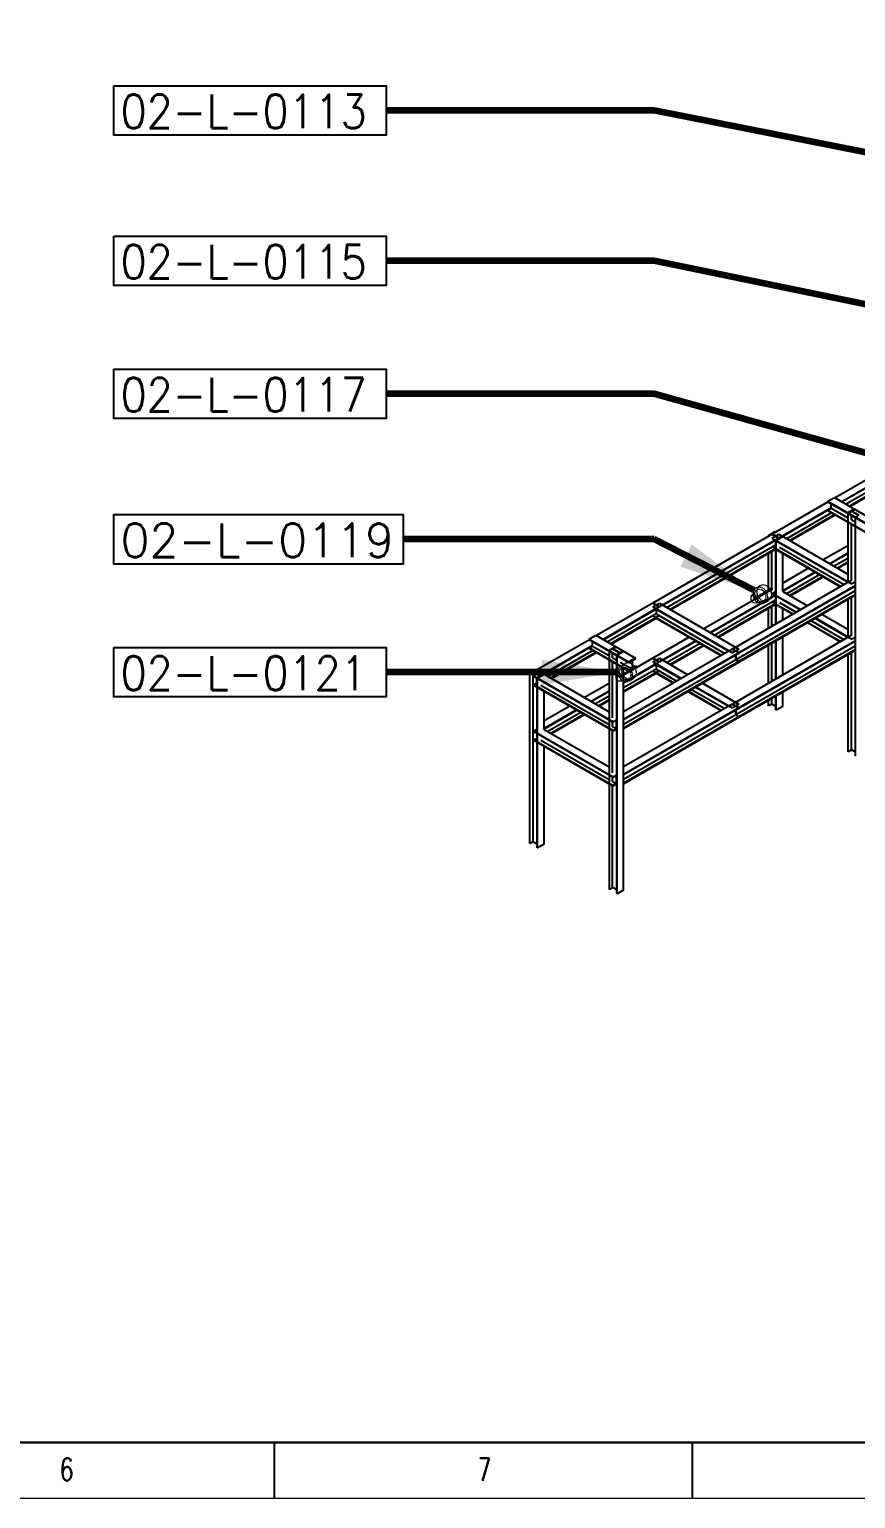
# Model space of a CAD drawing. Header units: inches. Extents: x 9 to 553326, y 5 to 186380.
# Drawn here: x 378913 to 411493, y 5 to 57977 of the extents above; entities that cross this region are included whole.
import ezdxf

# ---------------------------------------------------------------- set-up
doc = ezdxf.new("R2010")
doc.units = ezdxf.units.IN
doc.header["$MEASUREMENT"] = 0
doc.linetypes.add('LIGHTINGLAYOUTPROGRESSUNIT-EMBED 3_DWG$0$HIDDEN2', pattern=[0.1875, 0.125, -0.0625])
doc.layers.add('_Auto', color=7, linetype='Continuous')
doc.layers.add('LIGHTINGLAYOUTPROGRESSUNIT-EMBED 3_DWG$0$DwgTemplate', color=7, linetype='Continuous')
doc.layers.add('Pipe Rack Lighting', color=1, linetype='Continuous', lineweight=5)
doc.styles.add('HZTXT', font='txt_qlt.shx', dxfattribs={"width": 0.7, "bigfont": 'hztxt.shx'})
doc.styles.get("Standard").update_dxf_attribs({"font": 'arial.ttf'})
doc.styles.add('TEG BORDER', font='txt_qlt.shx', dxfattribs={"width": 0.7, "bigfont": 'hztxt.shx'})
doc.dimstyles.new('ANSI_L', dxfattribs={"dimtxt": 0.18, "dimasz": 0.18, "dimexe": 0.18, "dimexo": 0.0625, "dimgap": 0.09, "dimtad": 0, "dimtih": 1, "dimtoh": 1, "dimdec": 4, "dimzin": 0, "dimdsep": 46, "dimtxsty": 'Standard', "dimcen": 0.09, "dimadec": 0, "dimazin": 0, "dimtfac": 1, "dimtdec": 4, "dimtofl": 0, "dimtmove": 0, "dimatfit": 3, "dimfxl": 1, "dimtolj": 1, "dimtzin": 0, "dimarcsym": 0})

# ---------------------------------------------------------------- blocks, each defined once
blk = doc.blocks.new('TEG BORDER A2')
at = {"linetype": 'Continuous'}
blk.add_line((5, 5), (489, 5), dxfattribs=at)
for p, q in [((222.75, 0), (222.75, 5)), ((259.88, 0), (259.88, 5))]:
    blk.add_line(p, q)
at = {"color": 5, "lineweight": 15}
blk.add_lwpolyline([(0, 420), (594, 420), (594, 0), (0, 0)], close=True, dxfattribs=at)
blk.add_lwpolyline([(5, 415), (589, 415), (589, 5), (5, 5)], close=True)
at = {"char_height": 2, "width": 2, "attachment_point": 7, "style": 'TEG BORDER'}
for s, insert in [('6', (203.67, 1.59)), ('7', (240.8, 1.59))]:
    blk.add_mtext(s, dxfattribs=dict(at, insert=insert))

msp = doc.modelspace()

# ---------------------------------------------------------------- linework, layer by layer
at = {"layer": '_Auto', "color": 7, "linetype": 'Continuous'}
for points in [[(382241, 55752), (392980, 55752), (392980, 53804), (382241, 53804)], [(382241, 49820), (392980, 49820), (392980, 47871), (382241, 47871)], [(382241, 44571), (392980, 44571), (392980, 42623), (382241, 42623)], [(382241, 38830), (393646, 38830), (393646, 36882), (382241, 36882)], [(382241, 33589), (392980, 33589), (392980, 31641), (382241, 31641)]]:
    msp.add_lwpolyline(points, close=True, dxfattribs=at)
at = {"layer": 'LIGHTINGLAYOUTPROGRESSUNIT-EMBED 3_DWG$0$DwgTemplate', "color": 9, "linetype": 'Continuous'}
for p, q in [((412907, 40772), (410688, 39490)), ((413166, 40622), (410947, 39341)), ((413042, 40532), (410963, 39332)), ((413042, 40347), (411123, 39240)), ((413166, 40275), (411247, 39168)), ((411263, 39158), (413042, 40185)), ((410402, 39357), (410661, 39506)), ((410661, 39506), (412230, 38600)), ((410413, 39332), (408205, 38057)), ((410526, 39098), (408464, 37907)), ((410402, 39008), (408610, 37973)), ((410548, 38908), (408769, 37881)), ((410402, 39357), (411971, 38451)), ((410402, 39338), (410402, 39357)), ((410402, 39338), (411971, 38432)), ((410402, 39010), (410526, 39082)), ((410402, 38992), (410402, 39010)), ((410402, 39010), (411971, 38104)), ((410402, 38992), (411971, 38086)), ((410526, 39082), (410526, 39266)), ((410526, 39082), (411185, 38702)), ((411444, 39054), (411185, 38904)), ((411185, 38904), (411185, 36154)), ((411185, 38904), (411201, 38895)), ((411201, 38895), (411326, 38967)), ((411201, 36163), (411201, 38895)), ((411326, 38967), (411610, 38803)), ((411335, 38973), (411460, 39045)), ((411620, 38809), (411335, 38973)), ((411460, 39045), (411444, 39054)), ((410672, 38836), (408894, 37809)), ((408910, 37800), (410688, 38826)), ((411326, 38621), (411326, 38805)), ((411326, 38621), (411485, 38529)), ((411326, 36250), (411326, 38458)), ((411610, 38803), (411485, 38731)), ((411485, 29311), (411485, 38731)), ((411485, 38731), (411501, 38722)), ((408205, 38057), (403499, 35340)), ((408464, 37907), (403758, 35190)), ((408335, 37814), (403903, 35256)), ((408306, 38148), (408047, 37999)), ((408047, 37999), (408047, 37966)), ((408047, 37999), (408063, 37989)), ((408063, 37989), (408188, 38061)), ((408063, 37975), (408063, 37989)), ((408188, 38047), (408188, 38061)), ((408188, 38061), (408472, 37897)), ((408198, 38067), (408322, 38139)), ((408482, 37903), (408198, 38067)), ((408205, 37907), (408464, 38057)), ((408464, 37907), (408205, 38057)), ((408205, 38057), (408464, 37907)), ((408205, 37907), (411343, 36096)), ((408322, 38139), (408306, 38148)), ((408322, 38124), (408322, 38139)), ((408335, 37814), (411198, 36161)), ((408472, 37897), (408347, 37825)), ((408347, 37825), (408363, 37816)), ((408347, 34516), (408347, 37825)), ((408363, 37816), (408622, 37966)), ((408363, 34525), (408363, 37816)), ((408464, 38057), (411185, 36486)), ((408606, 37975), (408482, 37903)), ((408622, 37966), (408606, 37975)), ((408335, 37630), (404063, 35163)), ((408347, 37493), (404187, 35092)), ((404203, 35082), (408335, 37468)), ((408047, 37302), (408047, 35792)), ((408063, 35801), (408063, 37311)), ((408188, 35873), (408188, 37383)), ((408210, 37558), (410914, 35997)), ((408335, 37630), (408347, 37623)), ((408335, 37468), (410898, 35988)), ((408488, 37542), (411038, 36069)), ((408622, 35792), (408622, 37302)), ((411185, 37603), (410218, 37045)), ((411185, 37304), (410477, 36895)), ((411185, 37286), (410492, 36886)), ((409642, 36713), (408622, 36124)), ((409902, 36563), (408622, 35825)), ((409917, 36554), (408622, 35806)), ((411185, 37102), (410652, 36794)), ((411185, 36958), (410777, 36722)), ((410793, 36713), (411185, 36939)), ((411338, 36243), (406636, 33528)), ((411485, 36028), (406895, 33378)), ((411485, 36010), (406895, 33360)), ((410077, 36462), (408769, 35707)), ((410202, 36390), (408894, 35635)), ((408910, 35626), (410218, 36381)), ((411468, 36168), (411343, 36096)), ((408200, 35880), (405511, 34327)), ((408347, 35666), (405770, 34178)), ((408335, 35640), (405786, 34169)), ((408335, 35456), (405945, 34077)), ((411473, 35818), (406771, 33104)), ((411485, 35682), (406895, 33032)), ((406895, 33013), (411485, 35663)), ((408220, 35725), (408345, 35797)), ((408220, 35725), (409331, 35084)), ((408220, 35378), (408345, 35450)), ((408220, 35378), (409031, 34910)), ((408335, 35640), (409315, 35074)), ((408345, 35450), (408345, 35635)), ((408345, 35450), (408347, 35449)), ((408488, 35368), (409156, 34982)), ((408622, 35792), (409590, 35233)), ((411185, 35490), (411185, 33980)), ((411201, 33989), (411201, 35499)), ((411326, 34076), (411326, 35571)), ((403494, 35337), (401275, 34056)), ((403753, 35187), (401534, 33906)), ((403628, 35097), (401550, 33897)), ((403628, 34913), (401709, 33805)), ((403753, 34841), (401834, 33733)), ((403494, 35337), (403753, 35187)), ((403499, 35340), (403499, 35334)), ((403758, 35190), (403499, 35340)), ((403499, 35190), (403758, 35340)), ((403499, 35190), (406636, 33378)), ((403504, 34841), (406207, 33280)), ((403628, 35097), (403628, 34913)), ((403628, 35097), (406491, 33444)), ((403628, 34913), (403753, 34841)), ((403628, 34913), (406332, 33352)), ((403758, 35340), (406895, 33528)), ((408347, 35319), (406070, 34005)), ((406086, 33995), (408335, 35294)), ((408047, 35128), (408047, 34343)), ((408063, 34352), (408063, 35137)), ((408188, 34424), (408188, 35209)), ((408335, 35294), (409015, 34901)), ((408622, 34675), (408622, 35128)), ((410165, 34901), (411185, 34312)), ((401850, 33724), (403628, 34750)), ((403628, 34750), (406191, 33271)), ((409590, 34569), (410898, 33814)), ((409606, 34578), (410914, 33823)), ((409731, 34650), (411038, 33895)), ((409890, 34742), (411198, 33987)), ((409906, 34752), (411343, 33922)), ((401000, 33897), (398792, 32622)), ((401113, 33663), (399051, 32473)), ((400988, 33922), (401247, 34071)), ((400988, 33903), (400988, 33922)), ((400988, 33922), (402557, 33016)), ((400988, 33903), (402557, 32998)), ((400988, 33575), (401113, 33647)), ((401113, 33647), (401113, 33832)), ((401113, 33647), (401772, 33267)), ((401247, 34071), (402816, 33166)), ((404936, 33995), (403499, 33166)), ((405195, 33846), (403758, 33016)), ((405211, 33837), (403903, 33082)), ((405370, 33745), (404063, 32990)), ((405495, 33673), (404187, 32918)), ((404203, 32908), (405511, 33663)), ((411338, 34069), (406636, 31354)), ((411473, 33645), (406771, 30930)), ((411485, 33854), (406895, 31204)), ((411485, 33836), (406895, 31186)), ((408047, 33679), (408047, 32169)), ((408063, 32178), (408063, 33688)), ((408188, 32250), (408188, 33760)), ((408347, 32342), (408347, 33852)), ((408363, 32351), (408363, 33861)), ((408622, 32501), (408622, 34011)), ((411468, 33994), (411343, 33922)), ((400988, 33573), (399196, 32538)), ((401134, 33473), (399356, 32446)), ((401259, 33401), (399481, 32374)), ((399497, 32365), (401275, 33392)), ((400988, 33557), (400988, 33575)), ((400988, 33575), (402557, 32670)), ((400988, 33557), (402557, 32651)), ((402031, 33619), (401772, 33470)), ((401772, 33470), (401788, 33460)), ((401772, 33470), (401772, 24049)), ((401788, 33460), (401912, 33532)), ((401788, 24040), (401788, 33460)), ((401912, 33532), (402196, 33368)), ((401912, 33186), (401912, 33370)), ((401912, 33186), (402072, 33094)), ((401922, 33538), (402047, 33610)), ((402206, 33374), (401922, 33538)), ((402047, 33610), (402031, 33619)), ((402196, 33368), (402072, 33296)), ((402072, 33296), (402088, 33287)), ((402072, 23876), (402072, 33296)), ((402088, 33287), (402347, 33437)), ((402088, 23867), (402088, 33287)), ((402331, 33446), (402206, 33374)), ((402347, 33437), (402331, 33446)), ((406632, 33525), (402347, 31051)), ((406891, 33376), (402347, 30752)), ((406891, 33357), (402347, 30734)), ((403494, 33163), (402347, 32501)), ((406766, 33101), (402347, 30550)), ((402816, 33166), (402557, 33016)), ((402557, 32998), (402682, 33070)), ((402682, 33070), (402682, 32742)), ((402692, 33075), (402816, 33147)), ((402692, 32747), (402692, 33075)), ((402816, 33147), (402816, 33166)), ((403494, 33163), (403753, 33013)), ((403499, 33016), (403758, 33166)), ((403758, 33016), (403499, 33166)), ((403499, 33166), (403499, 33160)), ((403758, 33166), (404883, 32516)), ((406632, 33525), (406891, 33376)), ((406895, 33378), (406636, 33528)), ((406895, 33528), (406636, 33378)), ((406766, 33285), (406766, 33101)), ((406766, 33101), (406891, 33029)), ((406771, 33104), (406771, 33288)), ((406895, 33032), (406771, 33104)), ((406891, 33376), (406891, 33357)), ((406891, 33363), (406895, 33360)), ((411485, 33508), (406895, 30858)), ((406895, 30840), (411485, 33489)), ((406895, 33360), (406895, 33378)), ((411185, 33316), (411185, 29484)), ((411201, 29475), (411201, 33325)), ((411326, 29547), (411326, 33397)), ((398893, 32713), (398634, 32564)), ((398634, 32564), (398634, 25861)), ((398634, 32564), (398650, 32555)), ((398650, 32555), (398775, 32627)), ((398650, 25852), (398650, 32555)), ((398775, 32627), (399059, 32463)), ((398775, 25924), (398775, 32627)), ((398784, 32632), (398909, 32704)), ((399068, 32468), (398784, 32632)), ((399051, 32473), (398792, 32622)), ((398792, 32473), (399051, 32622)), ((398792, 32454), (398792, 32473)), ((398792, 32473), (401930, 30661)), ((398909, 32704), (398893, 32713)), ((398909, 32690), (398909, 32704)), ((398950, 32381), (399209, 32531)), ((399051, 32622), (401772, 31051)), ((399193, 32540), (399068, 32468)), ((399209, 32531), (399193, 32540)), ((401912, 30815), (401912, 33024)), ((402212, 33013), (402682, 32742)), ((406891, 33029), (402347, 30406)), ((403753, 33013), (402347, 32201)), ((402347, 30387), (406891, 33011)), ((403628, 32923), (402347, 32183)), ((402347, 24016), (402347, 32773)), ((403628, 32739), (402347, 31999)), ((403753, 32667), (402347, 31855)), ((402347, 31837), (403628, 32576)), ((402557, 33016), (402557, 32998)), ((402557, 32651), (402816, 32801)), ((402682, 32742), (402557, 32670)), ((402557, 32670), (402557, 32651)), ((402692, 32891), (402816, 32819)), ((402816, 32819), (402692, 32747)), ((402816, 32801), (402816, 32819)), ((403499, 33016), (404624, 32366)), ((403504, 32667), (404324, 32193)), ((403628, 32923), (404608, 32357)), ((403628, 32923), (403628, 32739)), ((403628, 32739), (404449, 32265)), ((403628, 32739), (403753, 32667)), ((403628, 32576), (404308, 32184)), ((406891, 33029), (406891, 33011)), ((406891, 33016), (406895, 33013)), ((406895, 33013), (406895, 33032)), ((398792, 32454), (401930, 30643)), ((398792, 32126), (398917, 32198)), ((398792, 32108), (398792, 32126)), ((398792, 32126), (401930, 30315)), ((398792, 32108), (401930, 30296)), ((398917, 32198), (398917, 32382)), ((398917, 32198), (398934, 32188)), ((399059, 32463), (398934, 32391)), ((398934, 25688), (398934, 32391)), ((398934, 32391), (398950, 32381)), ((398950, 25678), (398950, 32381)), ((399075, 32107), (401772, 30550)), ((401772, 32169), (400804, 31610)), ((405024, 31933), (406332, 31178)), ((405183, 32025), (406491, 31270)), ((405199, 32034), (406636, 31204)), ((405458, 32184), (406895, 31354)), ((399209, 30357), (399209, 31867)), ((401772, 31870), (401063, 31460)), ((401772, 31851), (401079, 31451)), ((401772, 31667), (401239, 31359)), ((401772, 31523), (401363, 31287)), ((401379, 31278), (401772, 31505)), ((406632, 31351), (402347, 28877)), ((404883, 31852), (406191, 31097)), ((404899, 31861), (406207, 31106)), ((406632, 31351), (406891, 31202)), ((406895, 31204), (406636, 31354)), ((406895, 31354), (406636, 31204)), ((408047, 31505), (408047, 31296)), ((408063, 31286), (408063, 31514)), ((408188, 31358), (408063, 31286)), ((408188, 31358), (408188, 31586)), ((408347, 31266), (408188, 31358)), ((408347, 31122), (408347, 31678)), ((408363, 31113), (408363, 31687)), ((408622, 31263), (408622, 31837)), ((400229, 31278), (399209, 30689)), ((400488, 31128), (399209, 30390)), ((400504, 31119), (399209, 30371)), ((400664, 31027), (399356, 30272)), ((400788, 30955), (399481, 30200)), ((399497, 30191), (400804, 30946)), ((402054, 30733), (401930, 30661)), ((406891, 31202), (402347, 28578)), ((406891, 31183), (402347, 28560)), ((406766, 30927), (402347, 28376)), ((406891, 30855), (402347, 28232)), ((402347, 28213), (406891, 30837)), ((406766, 31111), (406766, 30927)), ((406766, 30927), (406891, 30855)), ((406771, 30930), (406771, 31114)), ((406895, 30858), (406771, 30930)), ((406891, 31202), (406891, 31183)), ((406891, 31189), (406895, 31186)), ((406891, 30855), (406891, 30837)), ((406891, 30842), (406895, 30840)), ((406895, 31186), (406895, 31204)), ((406895, 30840), (406895, 30858)), ((408063, 31286), (408047, 31296)), ((408363, 31113), (408347, 31122)), ((408622, 31263), (408363, 31113)), ((398807, 30290), (398931, 30362)), ((398807, 30290), (401930, 28487)), ((398807, 30272), (398807, 30290)), ((398807, 30272), (401930, 28469)), ((398931, 30016), (398931, 30200)), ((399209, 30357), (401772, 28877)), ((401912, 30468), (401912, 30653)), ((401912, 30468), (402054, 30386)), ((401912, 28641), (401912, 30306)), ((401930, 30643), (402054, 30715)), ((401930, 30661), (401930, 30643)), ((402054, 30386), (401930, 30315)), ((401930, 30296), (402054, 30368)), ((401930, 30315), (401930, 30296)), ((402054, 30715), (402054, 30386)), ((398807, 29944), (398931, 30016)), ((398807, 29925), (398807, 29944)), ((398807, 29944), (401930, 28141)), ((398807, 29925), (401930, 28122)), ((398931, 30016), (398934, 30014)), ((399075, 29933), (401772, 28376)), ((399209, 25828), (399209, 29693)), ((411201, 29475), (411185, 29484)), ((411326, 29547), (411201, 29475)), ((411485, 29455), (411326, 29547)), ((411501, 29302), (411485, 29311)), ((401912, 28295), (401912, 28479)), ((402054, 28559), (401930, 28487)), ((401930, 28469), (402054, 28541)), ((401930, 28487), (401930, 28469)), ((402054, 28541), (402054, 28213)), ((401912, 28295), (402054, 28213)), ((401912, 24112), (401912, 28132)), ((402054, 28213), (401930, 28141)), ((401930, 28122), (402054, 28194)), ((401930, 28141), (401930, 28122)), ((398650, 25852), (398634, 25861)), ((398775, 25924), (398650, 25852)), ((398934, 25832), (398775, 25924)), ((398950, 25678), (398934, 25688)), ((399209, 25828), (398950, 25678)), ((401788, 24040), (401772, 24049)), ((401912, 24112), (401788, 24040)), ((402072, 24020), (401912, 24112)), ((402088, 23867), (402072, 23876)), ((402347, 24016), (402088, 23867))]:
    msp.add_line(p, q, dxfattribs=at)
at = {"layer": 'Pipe Rack Lighting', "linetype": 'Continuous'}
for p, q in [((407569, 35938), (407721, 36026)), ((407390, 35633), (407446, 35694)), ((407876, 35757), (408047, 35856)), ((402802, 32827), (402830, 32844))]:
    msp.add_line(p, q, dxfattribs=at)
at = {"layer": 'Pipe Rack Lighting', "linetype": 'LIGHTINGLAYOUTPROGRESSUNIT-EMBED 3_DWG$0$HIDDEN2'}
for p, q in [((407446, 35694), (407570, 35831)), ((407488, 35533), (407876, 35757)), ((407516, 35484), (407905, 35708)), ((407553, 35349), (407635, 35367)), ((407635, 35367), (407816, 35406)), ((407905, 35708), (408192, 35874)), ((407907, 35352), (408060, 35440)), ((408047, 35856), (408164, 35923)), ((402055, 32553), (402111, 32614)), ((402111, 32614), (402236, 32752)), ((402153, 32453), (402542, 32678)), ((402182, 32404), (402570, 32629)), ((402235, 32858), (402387, 32946)), ((402542, 32678), (402802, 32827)), ((402570, 32629), (402858, 32795)), ((402219, 32270), (402300, 32287)), ((402300, 32287), (402482, 32327)), ((402573, 32272), (402725, 32360))]:
    msp.add_line(p, q, dxfattribs=at)
for centre, major_axis, start_param, end_param in [((407738, 35645), (-169, 293), 4.712389, 6.283185), ((407891, 35733), (169, -293), 1.654226, 1.961111), ((407502, 35508), (-85, 146), 4.712389, 6.538488), ((407502, 35508), (85, -146), 4.875034, 6.027883), ((407738, 35645), (169, -293), 4.793442, 6.283185), ((407502, 35508), (85, -146), 6.027883, 7.853982), ((407891, 35733), (169, -293), 4.793442, 7.770552), ((407738, 35645), (169, -293), 0, 1.570796), ((407891, 35733), (169, -293), 1.570796, 1.654226), ((407891, 35733), (169, -293), 1.487366, 1.570796), ((402167, 32429), (85, -146), 3.396895, 6.027883), ((402167, 32429), (-85, 146), 4.712389, 6.538488), ((402404, 32565), (169, -293), 3.141593, 6.283185), ((402167, 32429), (85, -146), 6.027883, 7.853982), ((402556, 32653), (169, -293), 2.045405, 7.770552), ((402404, 32565), (-169, 293), 4.712389, 6.283185), ((402404, 32565), (169, -293), 0, 1.570796), ((402556, 32653), (169, -293), 1.654226, 1.823232), ((402556, 32653), (169, -293), 1.570796, 1.654226), ((402556, 32653), (169, -293), 1.487366, 1.570796), ((402844, 32819), (17.6, -30.5), 4.221692, 4.55363), ((402844, 32819), (17.6, -30.5), 4.221692, 4.55363), ((402844, 32819), (17.6, -30.5), 5.602689, 6.963681), ((402844, 32819), (17.6, -30.5), 5.602689, 6.963681), ((402844, 32819), (14.1, -24.4), 6.044188, 6.522183)]:
    msp.add_ellipse(centre, major_axis=major_axis, ratio=0.816497, start_param=start_param, end_param=end_param, dxfattribs=at)
at = {"layer": 'Pipe Rack Lighting', "linetype": 'Continuous'}
for centre, major_axis, start_param, end_param in [((407891, 35733), (-169, 293), 5.102704, 7.935035), ((407502, 35508), (-85, 146), 0.255303, 1.733442), ((407738, 35645), (-169, 293), 0, 1.65185), ((402556, 32653), (169, -293), 1.823232, 2.045405), ((402844, 32819), (-17.6, 30.5), 4.712389, 7.363285), ((402844, 32819), (-17.6, 30.5), 4.712389, 7.363285), ((402844, 32819), (14.1, -24.4), 1.570796, 6.044188), ((402844, 32819), (17.6, -30.5), 4.55363, 5.602689), ((402844, 32819), (17.6, -30.5), 4.55363, 5.602689), ((402844, 32819), (14.1, -24.4), 0.238997, 1.570796), ((402844, 32819), (17.6, -30.5), 0.680496, 1.570796), ((402844, 32819), (17.6, -30.5), 0.680496, 1.570796)]:
    msp.add_ellipse(centre, major_axis=major_axis, ratio=0.816497, start_param=start_param, end_param=end_param, dxfattribs=at)
at = {"layer": 'Pipe Rack Lighting', "linetype": 'LIGHTINGLAYOUTPROGRESSUNIT-EMBED 3_DWG$0$HIDDEN2'}
for centre, major_axis in [((407502, 35508), (14.1, -24.4)), ((407738, 35645), (127, -220)), ((408178, 35899), (-17.6, 30.5)), ((408178, 35899), (-17.6, 30.5)), ((408178, 35899), (14.1, -24.4)), ((402404, 32565), (127, -220)), ((402167, 32429), (14.1, -24.4))]:
    msp.add_ellipse(centre, major_axis=major_axis, ratio=0.816497, dxfattribs=at)

# ---------------------------------------------------------------- block references
at = {"xscale": 443.75, "yscale": 443.75, "zscale": 443.75}
msp.add_blockref('TEG BORDER A2', (289738, 5), dxfattribs=at)

# ---------------------------------------------------------------- texts
at = {"layer": '_Auto', "color": 7, "style": 'HZTXT', "width": 0.9}
for s, p in [('02-L-0113', (382508, 54074)), ('02-L-0115', (382508, 48142)), ('02-L-0117', (382508, 42894)), ('02-L-0121', (382508, 31911))]:
    msp.add_text(s, height=1331.2, dxfattribs=at).set_placement(p)
at = {"layer": '_Auto', "color": 7, "style": 'HZTXT'}
msp.add_text('02-L-0119', height=1331.2, dxfattribs=at).set_placement((382508, 37152))

# ---------------------------------------------------------------- leaders
at = {"layer": '_Auto', "color": 136, "linetype": 'Continuous'}
for points in [[(444001, 56822), (403546, 60182), (392980, 60182)], [(430983, 49342), (403546, 54778), (392980, 54778)], [(423139, 44815), (403546, 48845), (392980, 48845)], [(415300, 40309), (403546, 43597), (392980, 43597)], [(407479, 35844), (403546, 37856), (393646, 37856)], [(402107, 32609), (392980, 32611)]]:
    msp.add_leader(points, dimstyle='ANSI_L', override={"dimscale": 1, "dimtxt": 3.175, "dimasz": 3000, "dimgap": 1.5875, "dimtad": 0, "dimlwd": 65535}, dxfattribs=at)

doc.saveas('drawing.dxf')
